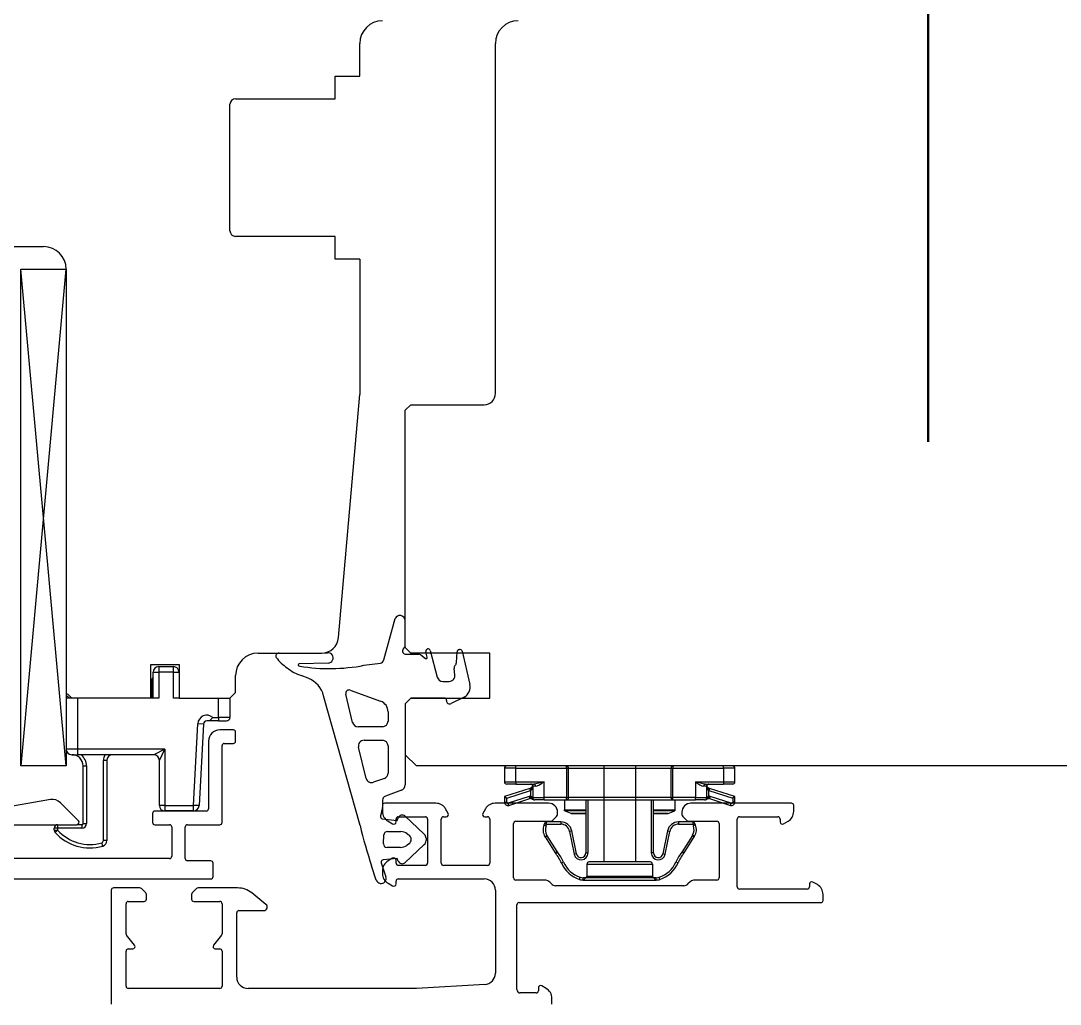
# Model space of a CAD drawing. Header units: centimetres. Extents: x 0.3 to 84.3, y 0.3 to 59.7.
# Drawn here: x 62.3094 to 62.4934, y 11.7244 to 11.8986 of the extents above; entities that cross this region are included whole.
import ezdxf

# ---------------------------------------------------------------- set-up
doc = ezdxf.new("R2010")
doc.units = ezdxf.units.CM
for name, pattern in [('AUSGEZOGEN', [0]), ('LINIE_23', [0.79, 0.4, -0.13, 0, -0.13, 0, -0.13]), ('RAND', [44.449999999999996, 12.7, -6.35, 12.7, -6.35, 0, -6.35])]:
    doc.linetypes.add(name, pattern=pattern)
doc.layers.add('Bauachsen grob', color=7, linetype='RAND', lineweight=25)
doc.layers.add('Fenster', color=7, linetype='AUSGEZOGEN', lineweight=35)

msp = doc.modelspace()

# ---------------------------------------------------------------- linework, layer by layer
at = {"layer": 'Bauachsen grob', "color": 32, "linetype": 'LINIE_23', "lineweight": 50, "true_color": 0xc36e14}
msp.add_line((62.4699986103923, 1.393999967219818), (62.4699986103923, 57.97399870255827), dxfattribs=at)
at = {"layer": 'Fenster', "color": 7, "linetype": 'AUSGEZOGEN', "lineweight": 25}
for p, q in [((62.36939861288431, 11.88879898780956), (62.36939861288431, 11.89459898767404)), ((62.39339861232344, 11.83259898912302), (62.39339861232344, 11.89459898767404)), ((62.36499861298712, 11.88479898790306), (62.36499861298712, 11.88879898780956)), ((62.36499861298712, 11.88879898780956), (62.36939861288431, 11.88879898780956)), ((62.3463986134218, 11.8613989884499), (62.3463986134218, 11.88379898792646)), ((62.34739861339841, 11.88479898790306), (62.36499861298712, 11.88479898790306)), ((62.36499861298712, 11.8603989884733), (62.34739861339841, 11.8603989884733)), ((62.36499861298712, 11.8563989885668), (62.36499861298712, 11.8603989884733)), ((62.29159861470249, 11.85859898851537), (62.31339861419307, 11.85859898851537)), ((62.36939861288431, 11.8563989885668), (62.36499861298712, 11.8563989885668)), ((62.36939861288431, 11.8563989885668), (62.36939861288431, 11.83239898912762)), ((62.31737025420147, 11.85459898860887), (62.30937025438847, 11.7665989906654)), ((62.31739861409956, 11.7665989906654), (62.30937025438847, 11.85459898860887)), ((62.30937025438847, 11.85459898860887), (62.31739861409956, 11.85459898860887)), ((62.30937025438847, 11.7665989906654), (62.30937025438847, 11.85459898860887)), ((62.31739861409956, 11.85459898860887), (62.31739861409956, 11.7665989906654)), ((62.36563122275507, 11.78933752290582), (62.36939861288431, 11.83239898912762)), ((62.37739861269735, 11.82959898919308), (62.37839861267393, 11.83059898916972)), ((62.37839861267393, 11.83059898916972), (62.39139861237015, 11.83059898916972)), ((62.37739861269735, 11.78759899017464), (62.37739861269735, 11.82959898919308)), ((62.37361607808188, 11.78539109269869), (62.37563587652976, 11.79271319489785)), ((62.35139163250663, 11.78659899019804), (62.36264263873063, 11.78659899019804)), ((62.36242245214517, 11.7865989902442), (62.36366479991333, 11.78666971106191)), ((62.37739861269735, 11.7878383437519), (62.37705919502029, 11.78732226742159)), ((62.37839861267393, 11.78659899019804), (62.37739861269735, 11.78759899017464)), ((62.37756049262995, 11.78639256955917), (62.37983019724906, 11.78639256955917)), ((62.39239861234682, 11.78659899019804), (62.37839861267393, 11.78659899019804)), ((62.38019426193064, 11.78626949398113), (62.38100617447194, 11.78564971299293)), ((62.38132239924224, 11.78585369589892), (62.38109273122444, 11.78684808079688)), ((62.38186927233931, 11.78704000234684), (62.38310809657915, 11.7823378062899)), ((62.38649148435318, 11.78492072844624), (62.38660574026219, 11.7868284289556)), ((62.38691317623875, 11.78719382703562), (62.38701184226608, 11.78721710484179)), ((62.38749300280405, 11.78691964136215), (62.3888773717745, 11.78105181234037)), ((62.39239861234682, 11.77859899038499), (62.39239861234682, 11.78659899019804)), ((62.33239861374898, 11.77859899038499), (62.33239861374898, 11.78459899024479)), ((62.33239861374898, 11.78459899024479), (62.33739861363362, 11.78459899024479)), ((62.33739861363362, 11.78459899024479), (62.33739861385358, 11.77859899038499)), ((62.35860708736987, 11.78431519752476), (62.35874208593108, 11.7842771345609)), ((62.36376423975412, 11.78483264080615), (62.35864111907323, 11.78470162286776)), ((62.37013003291251, 11.78442761674778), (62.37302934067126, 11.78482881314694)), ((62.33279861396112, 11.77859899038499), (62.33279861396112, 11.78319899027743)), ((62.33279861396112, 11.78319899027743), (62.33379861393779, 11.78319899027743)), ((62.33379861393779, 11.78419899025412), (62.33639861387699, 11.78419899025412)), ((62.33379861393779, 11.78419899025412), (62.33379861393779, 11.78319899027743)), ((62.33379861393779, 11.78319899027743), (62.33379861393779, 11.77859899038499)), ((62.33639861387699, 11.78319899027743), (62.33379861393779, 11.78319899027743)), ((62.33639861387699, 11.78319899027743), (62.33639861387699, 11.78419899025412)), ((62.33639861387699, 11.77859899038499), (62.33639861387699, 11.78319899027743)), ((62.33639861387699, 11.78319899027743), (62.33739861385358, 11.78319899027743)), ((62.34739163260011, 11.7795989903616), (62.34739163260011, 11.78259899029154)), ((62.36025309562084, 11.78215732408312), (62.35903089055631, 11.78262200256518)), ((62.38622852540044, 11.78272254311305), (62.38607568499629, 11.78388850362253)), ((62.33279861396112, 11.78159899031485), (62.33249861396816, 11.78159899031485)), ((62.33249861396816, 11.78159899031485), (62.33249861396816, 11.77859899038495)), ((62.38407509998381, 11.78159256967133), (62.38523700795146, 11.78159256967133)), ((62.317398614321, 11.77911614766045), (62.31797323351598, 11.77859899038499)), ((62.31839861429764, 11.77859899038499), (62.31774003566932, 11.77925756901332)), ((62.34639163262347, 11.77859899038499), (62.34739163260011, 11.7795989903616)), ((62.36942847204558, 11.75606167423108), (62.36298616917256, 11.77901172294069)), ((62.3681122160032, 11.77431530882009), (62.36690460047738, 11.77932258409115)), ((62.36769225319193, 11.78002737346347), (62.37307985374039, 11.77807548908627)), ((62.38784142206325, 11.77881189885638), (62.38558572849838, 11.77765836849931)), ((62.31939861427431, 11.77859899038499), (62.31739861409956, 11.77859899038499)), ((62.31939861427431, 11.77859899038499), (62.31939861427431, 11.7695989905953)), ((62.33379861393779, 11.77859899038499), (62.31939861427431, 11.77859899038499)), ((62.33739861385358, 11.77859899038499), (62.33639861387699, 11.77859899038499)), ((62.33739861385358, 11.77859899038499), (62.34639163262347, 11.77859899038499)), ((62.34439861369, 11.77519899046442), (62.34439861369, 11.77859899038499)), ((62.34639861364334, 11.77859899038499), (62.34639861364334, 11.77519899046442)), ((62.37739861269735, 11.77759899040834), (62.37839861267393, 11.77859899038499)), ((62.3783981855299, 11.77859256974148), (62.37739861269735, 11.77759299690889)), ((62.37739861269735, 11.77759299690889), (62.37739861269735, 11.76324374935857)), ((62.38451254541722, 11.77859256974148), (62.3783981855299, 11.77859256974148)), ((62.37839861267393, 11.77859899038499), (62.39239861234682, 11.77859899038499)), ((62.38471254541254, 11.77819256975081), (62.38471254541254, 11.77839256974612)), ((62.3433489164005, 11.77519236456933), (62.34312555287512, 11.77492676192533)), ((62.34335433589158, 11.77519899046442), (62.34439861369, 11.77519899046442)), ((62.34439861369, 11.77519899046442), (62.34439861369, 11.77459899047845)), ((62.34639861364334, 11.77519899046442), (62.34439861369, 11.77519899046442)), ((62.37439860083179, 11.7761950916944), (62.37439858269232, 11.77454975907799)), ((62.339940507065, 11.75962454797555), (62.34069822817355, 11.7740827280205)), ((62.34169685768506, 11.77403039206547), (62.34069822817355, 11.7740827280205)), ((62.34169685768506, 11.77403039206547), (62.3409273156275, 11.75957283153016)), ((62.34262337550586, 11.77459899047845), (62.34229603539192, 11.77459899047845)), ((62.34276069214187, 11.77462365159009), (62.34262337550586, 11.77459899047845)), ((62.34439861369, 11.77459899047845), (62.34262337550586, 11.77459899047845)), ((62.34289759218605, 11.77470444784103), (62.34276069214187, 11.77462365159009)), ((62.34312555287512, 11.77492676192533), (62.34289759218605, 11.77470444784103)), ((62.34439861369, 11.77459899047845), (62.34579861365734, 11.77459899047845)), ((62.37339858271574, 11.77354975910134), (62.36908434409651, 11.77354975910134)), ((62.34699861339771, 11.77299899051582), (62.34459861345383, 11.77299899051582)), ((62.34739861338839, 11.77099899056257), (62.34739861338839, 11.77259899052515)), ((62.31939861427431, 11.7695989905953), (62.317398614321, 11.7695989905953)), ((62.33489861391203, 11.7695989905953), (62.31939861427431, 11.7695989905953)), ((62.31939861427431, 11.7695989905953), (62.31939861427431, 11.76859899061865)), ((62.33489861391203, 11.7695989905953), (62.33289861395883, 11.76859899061865)), ((62.33389861393542, 11.76759899064205), (62.33489861391203, 11.7695989905953)), ((62.33489861391203, 11.7695989905953), (62.33489861391203, 11.75962516748519)), ((62.34259861350053, 11.77099899056257), (62.34259861350053, 11.75899899084302)), ((62.34499861344446, 11.75659899089911), (62.34499861344446, 11.77019899058128)), ((62.34539861343507, 11.7705989905719), (62.34699861339771, 11.7705989905719)), ((62.37050129181451, 11.76440920876162), (62.36917337359918, 11.76991530892297)), ((62.37014550169251, 11.77114975915747), (62.37339858271574, 11.77114975915747)), ((62.37439858269232, 11.77014975918082), (62.37439858269232, 11.76534436097769)), ((62.31839861429764, 11.76859899061865), (62.31939861427431, 11.76859899061865)), ((62.33289861395883, 11.76859899061865), (62.31939861427431, 11.76859899061865)), ((62.37939861265055, 11.7665989906654), (62.37739861269735, 11.76859899061865)), ((62.31739861409956, 11.7665989906654), (62.30937025438847, 11.7665989906654)), ((62.3203986142509, 11.7665989906654), (62.3209986142369, 11.7665989906654)), ((62.3203986142509, 11.75639899090379), (62.3203986142509, 11.7665989906654)), ((62.3209986142369, 11.7665989906654), (62.3209986142369, 11.75639899090379)), ((62.32459861415279, 11.76759899064205), (62.32399861416682, 11.76759899064205)), ((62.32399861416682, 11.75338157979295), (62.32399861416682, 11.76759899064205)), ((62.32459861415279, 11.76759899064205), (62.32459861415279, 11.75338157979295)), ((62.33389861393542, 11.75962516748519), (62.33389861393542, 11.76759899064205)), ((62.54139860908869, 11.7665989906654), (62.37939861265055, 11.7665989906654)), ((62.39699865141703, 11.76619899067478), (62.39499865146382, 11.76619899067478)), ((62.39499865146382, 11.76619899067478), (62.39499865146382, 11.76379899073081)), ((62.39699865141703, 11.76619899067478), (62.39699865141703, 11.76659899066545)), ((62.39699865141703, 11.76619899067478), (62.40597526167531, 11.76619899067478)), ((62.39699865141703, 11.76379899073081), (62.39699865141703, 11.76619899067478)), ((62.40597526167531, 11.76619899067478), (62.40597526167531, 11.76659899066545)), ((62.40597526167531, 11.76619899067478), (62.40633769917422, 11.76619899067478)), ((62.40597526167531, 11.76619899067478), (62.40597526167531, 11.76099899079628)), ((62.40633769917422, 11.76099899079628), (62.40633769917422, 11.76619899067478)), ((62.40633769917422, 11.76619899067478), (62.42445957411897, 11.76619899067478)), ((62.41259860371423, 11.7665989906654), (62.41259860371423, 11.7495989910627)), ((62.41819860358339, 11.7665989906654), (62.41819860358339, 11.7495989910627)), ((62.42445957411897, 11.76619899067478), (62.42482201161789, 11.76619899067478)), ((62.42445957411897, 11.76619899067478), (62.42445957411897, 11.76099899079628)), ((62.42482201161789, 11.76659899066545), (62.42482201161789, 11.76619899067478)), ((62.42482201161789, 11.76099899079628), (62.42482201161789, 11.76619899067478)), ((62.42482201161789, 11.76619899067478), (62.43379865055703, 11.76619899067478)), ((62.43379865055703, 11.76619899067478), (62.43379865055703, 11.76659899066545)), ((62.43379865055703, 11.76619899067478), (62.43379865055703, 11.76379899073081)), ((62.43579865051032, 11.76619899067478), (62.43379865055703, 11.76619899067478)), ((62.43579865051032, 11.76379899073081), (62.43579865051032, 11.76619899067478)), ((62.37374060285104, 11.7644046683789), (62.37181544004314, 11.76370396642069)), ((62.37674063285603, 11.76230405675974), (62.37392456282754, 11.76127909109182)), ((62.39499865146382, 11.76379899073081), (62.39699865141703, 11.76379899073081)), ((62.39947494409581, 11.76262867502665), (62.39499865146382, 11.76117293227203)), ((62.39699865141703, 11.76339899074024), (62.39539865145445, 11.76339899074024)), ((62.39539865145445, 11.76088239596188), (62.39959865135634, 11.76224828508698)), ((62.39699865141703, 11.76379899073081), (62.40199865130023, 11.76379899073081)), ((62.39699865141703, 11.76379899073081), (62.39699865141703, 11.76339899074024)), ((62.39699865141703, 11.76339899074024), (62.40020979696, 11.76339899074024)), ((62.39972235861684, 11.7627091371246), (62.39947494409581, 11.76262867502665)), ((62.39947494409581, 11.76262867502665), (62.39959865135634, 11.76224828508698)), ((62.39959865135634, 11.76224828508698), (62.39972235861684, 11.76232874718494)), ((62.39959865135634, 11.76224828508698), (62.39959865135634, 11.76125635669119)), ((62.40050793935008, 11.76299899074952), (62.39999865134696, 11.76299899074952)), ((62.39999865134696, 11.76299899074952), (62.39999865134696, 11.76099899079628)), ((62.40056446258142, 11.76343334046283), (62.40020979696, 11.76339899074024)), ((62.40050793935008, 11.76299899074952), (62.40080349403451, 11.7630676901948)), ((62.40105862231681, 11.76353916475637), (62.40056446258142, 11.76343334046283)), ((62.40080349403451, 11.7630676901948), (62.40121529381408, 11.76327933878188)), ((62.4015244264612, 11.76366346363043), (62.40105862231681, 11.76353916475637)), ((62.40121529381408, 11.76327933878188), (62.40160346393435, 11.76352793652996)), ((62.40199865130023, 11.76379899073081), (62.4015244264612, 11.76366346363043)), ((62.40160346393435, 11.76352793652996), (62.40199865130023, 11.76379899073081)), ((62.40199865130023, 11.76099899079628), (62.40199865130023, 11.76379899073081)), ((62.42879865067393, 11.76379899073081), (62.42879865067393, 11.76099899079628)), ((62.42879865067393, 11.76379899073081), (62.43379865055703, 11.76379899073081)), ((62.42879865067393, 11.76379899073081), (62.42922695794479, 11.76350575401193)), ((62.42931261939896, 11.76365237237142), (62.42879865067393, 11.76379899073081)), ((62.42922695794479, 11.76350575401193), (62.42958228596016, 11.76327917269151)), ((62.42973901301745, 11.76353908171119), (62.42931261939896, 11.76365237237142)), ((62.42958228596016, 11.76327917269151), (62.4299543129676, 11.7630839520306)), ((62.4301854454264, 11.76344147138071), (62.42973901301745, 11.76353908171119)), ((62.4299543129676, 11.7630839520306), (62.43028936262407, 11.76299899074952)), ((62.4305875050141, 11.76339899074024), (62.4301854454264, 11.76344147138071)), ((62.43079865062713, 11.76299899074952), (62.43028936262407, 11.76299899074952)), ((62.4305875050141, 11.76339899074024), (62.43379865055703, 11.76339899074024)), ((62.43079865062713, 11.76099899079628), (62.43079865062713, 11.76299899074952)), ((62.43132235787832, 11.76262867502665), (62.43107494335735, 11.7627091371246)), ((62.43107494335735, 11.76232874718494), (62.43119865061781, 11.76224828508698)), ((62.43132235787832, 11.76262867502665), (62.43119865061781, 11.76224828508698)), ((62.43119865061781, 11.76125635669119), (62.43119865061781, 11.76224828508698)), ((62.43119865061781, 11.76224828508698), (62.43539865051964, 11.76088239596188)), ((62.43579865051032, 11.76117293227203), (62.43132235787832, 11.76262867502665)), ((62.43379865055703, 11.76379899073081), (62.43379865055703, 11.76339899074024)), ((62.43379865055703, 11.76379899073081), (62.43579865051032, 11.76379899073081)), ((62.43539865051964, 11.76339899074024), (62.43379865055703, 11.76339899074024)), ((62.31461067243001, 11.76064650998001), (62.30317093345028, 11.75862937534567)), ((62.37339817895449, 11.76052733701272), (62.37339817896063, 11.75925139399951)), ((62.39499865146382, 11.76117293227203), (62.39499865146382, 11.76019899081498)), ((62.39499865146382, 11.76117293227203), (62.39539865145445, 11.76088239596188)), ((62.39539865145445, 11.76019899081498), (62.39539865145445, 11.76088239596188)), ((62.39937736905225, 11.76121756351122), (62.39566050508007, 11.76000879584513)), ((62.39578421234057, 11.75962840590542), (62.39950107631275, 11.76083717357156)), ((62.39937736905225, 11.76121756351122), (62.39950107631275, 11.76083717357156)), ((62.39959865135634, 11.76125635669119), (62.39961171746474, 11.76085657016151)), ((62.39965244051584, 11.76125262689689), (62.39959865135634, 11.76125635669119)), ((62.39961171746474, 11.76085657016151), (62.39966550662421, 11.76085470526436)), ((62.39973436970727, 11.76121824648699), (62.39965244051584, 11.76125262689689)), ((62.39966550662421, 11.76085470526436), (62.39974743581571, 11.7608375150594)), ((62.39981563447554, 11.76114502151295), (62.39973436970727, 11.76121824648699)), ((62.39974743581571, 11.7608375150594), (62.39982870058399, 11.76080090257238)), ((62.39987386536353, 11.76106103017651), (62.39981563447554, 11.76114502151295)), ((62.39982870058399, 11.76080090257238), (62.39988693147199, 11.76075890690418)), ((62.39990583111665, 11.76099899079628), (62.39987386536353, 11.76106103017651)), ((62.39988693147199, 11.76075890690418), (62.39991889722491, 11.76072788721422)), ((62.39989591792518, 11.76089103395689), (62.39990545719856, 11.76099695362232)), ((62.39990427240092, 11.76080408077278), (62.39989591792518, 11.76089103395689)), ((62.39993871326453, 11.76070785369398), (62.39990427240092, 11.76080408077278)), ((62.39999865134696, 11.76099899079628), (62.39990583111665, 11.76099899079628)), ((62.3999188972251, 11.76072788721408), (62.39993871326453, 11.76070785369398)), ((62.40003807777708, 11.760639270901), (62.39993871326453, 11.76070785369398)), ((62.39999865134696, 11.76099899079628), (62.40199865130023, 11.76099899079628)), ((62.40014991586785, 11.7606039983757), (62.40003807777708, 11.760639270901)), ((62.40021009750966, 11.76059900141541), (62.40014991586785, 11.7606039983757)), ((62.40021301087695, 11.7605989908056), (62.40039865133763, 11.7605989908056)), ((62.40199865130023, 11.7605989908056), (62.40039865133763, 11.7605989908056)), ((62.40199865130023, 11.7605989908056), (62.40199865130023, 11.76099899079628)), ((62.40597526167531, 11.76099899079628), (62.40199865130023, 11.76099899079628)), ((62.40199865130023, 11.7605989908056), (62.40597526167531, 11.7605989908056)), ((62.40564865121492, 11.7605989908056), (62.40564865121492, 11.75884859068215)), ((62.40597526167531, 11.7605989908056), (62.40597526167531, 11.76099899079628)), ((62.40597526167531, 11.76099899079628), (62.40633769917422, 11.76099899079628)), ((62.40597526167531, 11.7605989908056), (62.42482201161789, 11.7605989908056)), ((62.42445957411897, 11.76099899079628), (62.40633769917422, 11.76099899079628)), ((62.40939865112731, 11.7605989908056), (62.40939865112731, 11.75119899102529)), ((62.40979865111796, 11.75119899102529), (62.40979865111796, 11.7605989908056)), ((62.42099862217524, 11.7605989908056), (62.42099862217524, 11.75119899102529)), ((62.42139862216585, 11.75119899102529), (62.42139862216585, 11.7605989908056)), ((62.42445957411897, 11.76099899079628), (62.42482201161789, 11.76099899079628)), ((62.42482201161789, 11.7605989908056), (62.42482201161789, 11.76099899079628)), ((62.42879865067393, 11.76099899079628), (62.42482201161789, 11.76099899079628)), ((62.42482201161789, 11.7605989908056), (62.42879865067393, 11.7605989908056)), ((62.42514865075921, 11.7605989908056), (62.42514865075921, 11.75884859068215)), ((62.42879865067393, 11.7605989908056), (62.42879865067393, 11.76099899079628)), ((62.42879865067393, 11.76099899079628), (62.43079865062713, 11.76099899079628)), ((62.4303986506365, 11.7605989908056), (62.42879865067393, 11.7605989908056)), ((62.4303986506365, 11.7605989908056), (62.43058429109714, 11.7605989908056)), ((62.43067985081955, 11.76061057306756), (62.43058720446453, 11.76059900141541)), ((62.43076725521044, 11.76064328849693), (62.43067985081955, 11.76061057306756)), ((62.43085858870955, 11.76070785369398), (62.43076725521044, 11.76064328849693)), ((62.43089147085745, 11.76099899079628), (62.43079865062713, 11.76099899079628)), ((62.43089302964942, 11.76080408115818), (62.43085858870955, 11.76070785369398)), ((62.43087840474905, 11.76072788721408), (62.43096212760121, 11.76079698313788)), ((62.43097519370971, 11.76113718264401), (62.43089147085745, 11.76099899079628)), ((62.43089184475784, 11.76099695371995), (62.4309013840611, 11.76089103635486)), ((62.4309013840611, 11.76089103635486), (62.43089302964942, 11.76080408115818)), ((62.43096212760121, 11.76079698313788), (62.43104992085563, 11.76083753267572)), ((62.43106298696409, 11.76121828171959), (62.43097519370971, 11.76113718264401)), ((62.43104992085563, 11.76083753267572), (62.43113181625005, 11.76085470740268)), ((62.4311448823585, 11.76125263117356), (62.43106298696409, 11.76121828171959)), ((62.43113181625005, 11.76085470740268), (62.43118558450936, 11.76085657016151)), ((62.43119865061781, 11.76125635669119), (62.4311448823585, 11.76125263117356)), ((62.43118558450936, 11.76085657016151), (62.43119865061781, 11.76125635669119)), ((62.43129622566141, 11.76083717357156), (62.43141993292183, 11.76121756351122)), ((62.43129622566141, 11.76083717357156), (62.43501308963366, 11.75962840590542)), ((62.43513679689412, 11.76000879584513), (62.43141993292183, 11.76121756351122)), ((62.43579865051032, 11.76117293227203), (62.43539865051964, 11.76088239596188)), ((62.43539865051964, 11.76088239596188), (62.43539865051964, 11.76019899081498)), ((62.43579865051032, 11.76019899081498), (62.43579865051032, 11.76117293227203)), ((62.31958145675093, 11.75688183360494), (62.31637218230657, 11.7600911080494)), ((62.34219861350991, 11.75859899085236), (62.33309861372252, 11.75859899085236)), ((62.33489861391203, 11.75962516748519), (62.33389861393542, 11.75962516748519)), ((62.33489861391203, 11.75962516748519), (62.33489861391203, 11.75862516750858)), ((62.33489861391203, 11.75962516748519), (62.33992868611605, 11.75962516748519)), ((62.33992868611605, 11.75862516750858), (62.33489861391203, 11.75862516750858)), ((62.33992868611605, 11.75862516750858), (62.33992868611605, 11.75962516748519)), ((62.3409273156275, 11.75957283153016), (62.33992868611605, 11.75962516748519)), ((62.37331393430213, 11.75867704090729), (62.37304013674137, 11.75776378886317)), ((62.37339861279082, 11.75959899093955), (62.37339861279082, 11.75854651182554)), ((62.38285109170849, 11.75999899093017), (62.37379861278145, 11.75999899093017)), ((62.38504502268017, 11.75819899097228), (62.38458314247561, 11.75899899095357)), ((62.39161408241895, 11.75899899095357), (62.39115220221429, 11.75819899097228)), ((62.40279861210374, 11.75999899093017), (62.39334613318599, 11.75999899093017)), ((62.39499865146382, 11.76019899081498), (62.39539865145445, 11.76019899081498)), ((62.39578421234057, 11.75962840590542), (62.39566050508007, 11.76000879584513)), ((62.40564865121492, 11.75884859068215), (62.40939865112731, 11.75884859068215)), ((62.40564865121492, 11.75875897925703), (62.40564865121492, 11.75881193278451)), ((62.40564865121492, 11.75870567654407), (62.40564865121492, 11.75875897925703)), ((62.40564865121492, 11.75867786287954), (62.40564865121492, 11.75870567654407)), ((62.40939865112731, 11.75866065216242), (62.40564865121492, 11.75866065216242)), ((62.40564865121492, 11.75863575513263), (62.40564865121492, 11.75866065216242)), ((62.40681551255516, 11.75821105233731), (62.40564865121492, 11.75863575513263)), ((62.42139862216585, 11.75884859068215), (62.42514865075921, 11.75884859068215)), ((62.42514865075921, 11.75866065216242), (62.42139862216585, 11.75866065216242)), ((62.42398178941899, 11.75821105233731), (62.42514865075921, 11.75863575513263)), ((62.42514865075921, 11.75881193278451), (62.42514865075921, 11.75875897925703)), ((62.42514865075921, 11.75875897925703), (62.42514865075921, 11.75870567654407)), ((62.42514865075921, 11.75870567654407), (62.42514865075921, 11.75867786287954)), ((62.42514865075921, 11.75866065216242), (62.42514865075921, 11.75863575513263)), ((62.44579861109878, 11.75999899093017), (62.42799861151483, 11.75999899093017)), ((62.43501308963366, 11.75962840590542), (62.43513679689412, 11.76000879584513)), ((62.43579865051032, 11.76019899081498), (62.43539865051964, 11.76019899081498)), ((62.44619861108945, 11.75854651182554), (62.44619861108945, 11.75959899093955)), ((62.33269861373191, 11.75819899086173), (62.33269861373191, 11.75659899089911)), ((62.37336988882758, 11.7572524985937), (62.37597515315876, 11.75696154509978)), ((62.37439861276741, 11.75681446105841), (62.37519861274879, 11.75635258085381)), ((62.37579861273476, 11.75669899100731), (62.37579861273476, 11.75719899099564)), ((62.37597515315876, 11.75696154509978), (62.37618440258572, 11.757442929423)), ((62.37619861272537, 11.7575989909863), (62.38099861261319, 11.7575989909863)), ((62.37736960071305, 11.75774438522717), (62.38080521761088, 11.75452669308066)), ((62.38139861260386, 11.75719899099564), (62.38139861260386, 11.7493989911779)), ((62.38379861254779, 11.7493989911779), (62.38379861254779, 11.75719899099564)), ((62.38419861253841, 11.7575989909863), (62.38469861252673, 11.7575989909863)), ((62.39149861236783, 11.7575989909863), (62.3919986123561, 11.7575989909863)), ((62.39239861234682, 11.75719899099564), (62.39239861234682, 11.7493989911779)), ((62.39699861223926, 11.75679899100501), (62.40323292666852, 11.75679899100501)), ((62.40496664832587, 11.7566989850518), (62.40245587413273, 11.7566989850518)), ((62.40245587413273, 11.75629898506118), (62.40245587413273, 11.7566989850518)), ((62.40351576937445, 11.75691614828975), (62.40410571885434, 11.75750609776961)), ((62.40439861206637, 11.75821320453434), (62.40439861206637, 11.75839899096759)), ((62.40496664832587, 11.7566989850518), (62.40496664832587, 11.75629898506118)), ((62.40681551255516, 11.75821105233731), (62.40939865112731, 11.75821105233731)), ((62.40939865112731, 11.75819899086173), (62.40688391658217, 11.75819899086173)), ((62.42139862216585, 11.75821105233731), (62.42398178941899, 11.75821105233731)), ((62.42391338539192, 11.75819899086173), (62.42139862216585, 11.75819899086173)), ((62.42834141547858, 11.7566989850518), (62.42582868091229, 11.7566989850518)), ((62.42582868091229, 11.7566989850518), (62.42582868091229, 11.75629898506118)), ((62.42639861155217, 11.75839899096759), (62.42639861155217, 11.75821320453434)), ((62.4266915047642, 11.75750609776961), (62.42728145424395, 11.7569161482898)), ((62.42756429694998, 11.75679899100501), (62.43259861140732, 11.75679899100501)), ((62.42834141547858, 11.7566989850518), (62.42834141547858, 11.75629898506118)), ((62.43619861132316, 11.74519899127604), (62.43619861132316, 11.75719899099564)), ((62.43659861131383, 11.7575989909863), (62.4433986111549, 11.7575989909863)), ((62.44379861114558, 11.75719899099564), (62.44379861114558, 11.75669899100731)), ((62.44439861113155, 11.75635258085386), (62.44519861111282, 11.75681446105841)), ((62.30479861438391, 11.75619899090848), (62.3192986140451, 11.75619899090848)), ((62.31589861435609, 11.75559899092251), (62.31529861437011, 11.75559899092251)), ((62.31529861437011, 11.75522515723688), (62.31529861437011, 11.75559899092251)), ((62.31529861437011, 11.75522515723688), (62.31589861435609, 11.75522515723688)), ((62.31589861435609, 11.75522515723688), (62.31545367831284, 11.75482262537408)), ((62.31589861435609, 11.75619899090848), (62.31589861435609, 11.75559899092251)), ((62.32019861425561, 11.75559899092251), (62.31589861435609, 11.75559899092251)), ((62.31589861435609, 11.75559899092251), (62.31589861435609, 11.75522515723688)), ((62.32019861425561, 11.75619899090848), (62.3192986140451, 11.75619899090848)), ((62.32019861425561, 11.75619899090848), (62.32019861425561, 11.75559899092251)), ((62.3203986142509, 11.75639899090379), (62.3209986142369, 11.75639899090379)), ((62.33309861372252, 11.75619899090848), (62.33569861366183, 11.75619899090848)), ((62.33609861365245, 11.75579899091781), (62.33609861365245, 11.75059899103931)), ((62.33849861359639, 11.75019899104869), (62.33849861359639, 11.75579899091781)), ((62.33889861358697, 11.75619899090848), (62.34459861345383, 11.75619899090848)), ((62.37427042423587, 11.75497450033108), (62.3766392337365, 11.75497451081638)), ((62.39659861224858, 11.74679899123862), (62.39659861224858, 11.75639899101429)), ((62.40198036187776, 11.75616815193849), (62.40235448735372, 11.75602662412944)), ((62.4020809879427, 11.7564384853733), (62.40198416544774, 11.75617828942327)), ((62.40198416544774, 11.75617828942327), (62.40235905163774, 11.75603878911111)), ((62.4020809879427, 11.7564384853733), (62.40245587413273, 11.75629898506118)), ((62.40235905163774, 11.75603878911111), (62.40245587413273, 11.75629898506118)), ((62.40245587413273, 11.75629898506118), (62.40496664832587, 11.75629898506118)), ((62.40692649768934, 11.75509772095807), (62.40653452781666, 11.75501797378616)), ((62.40653452781666, 11.75501797378616), (62.40736143876062, 11.7509535766455)), ((62.40775340863336, 11.75103332381741), (62.40692649768934, 11.75509772095807)), ((62.42386883154887, 11.75509772095807), (62.42304195963234, 11.75103351564362)), ((62.42343392950499, 11.75095376847171), (62.42426080142155, 11.75501797378616)), ((62.42386883154887, 11.75509772095807), (62.42426080142155, 11.75501797378616)), ((62.42582868091229, 11.75629898506118), (62.42834141547858, 11.75629898506118)), ((62.42834141547858, 11.75629898506118), (62.42871632223073, 11.75643843010303)), ((62.42834141547858, 11.75629898506118), (62.42843812996081, 11.75603896210182)), ((62.42881303671302, 11.75617840714372), (62.42843812996081, 11.75603896210182)), ((62.42881691581901, 11.75616806541257), (62.42844278488799, 11.75602655202447)), ((62.42881303671302, 11.75617840714372), (62.42871632223073, 11.75643843010303)), ((62.43299861139799, 11.75639899101429), (62.43299861139799, 11.74679899123862)), ((62.32387460683207, 11.75242042007303), (62.32370901123855, 11.75299711590497)), ((62.32459861415279, 11.75338157979295), (62.32399861416682, 11.75338157979295)), ((62.37360667704218, 11.7528191335096), (62.37367042425311, 11.75437450034188)), ((62.3778012267659, 11.75460232290307), (62.37807113222947, 11.75440965432809)), ((62.3811216382284, 11.75379681691784), (62.3811216382284, 11.75339681692553)), ((62.40217301405443, 11.75407444399071), (62.40251503083428, 11.75428186750624)), ((62.40219631510158, 11.75403696237695), (62.40253367167209, 11.75425188221525)), ((62.40219631510158, 11.75403696237695), (62.40399636039817, 11.75121145723674)), ((62.40433371696861, 11.75142637707504), (62.40253367167209, 11.75425188221525)), ((62.42827014958573, 11.75426313523494), (62.42645967486722, 11.75142125918146)), ((62.42679703143767, 11.75120633934312), (62.4286075061562, 11.7540482153966)), ((62.4286075061562, 11.7540482153966), (62.42827014958573, 11.75426313523494)), ((62.42866368865842, 11.75414196210886), (62.42831509558756, 11.7543381326047)), ((62.37657347415325, 11.75217004408496), (62.37420466465269, 11.75217003361591)), ((62.38080521761412, 11.75266694076732), (62.37736960071899, 11.74944924858769)), ((62.37807113223378, 11.7527818422374), (62.37773546718073, 11.7525422320045)), ((62.40399636039817, 11.75121145723674), (62.40433371696861, 11.75142637707504)), ((62.40408997174217, 11.75107700541267), (62.4044086060438, 11.75131881561579)), ((62.40939865112731, 11.75119899102529), (62.40979865111796, 11.75119899102529)), ((62.42139862216585, 11.75119899102529), (62.42099862217524, 11.75119899102529)), ((62.42670416652773, 11.75107287172937), (62.42638538293929, 11.75131448509042)), ((62.42679703143767, 11.75120633934312), (62.42645967486722, 11.75142125918146)), ((62.33569861366183, 11.75019899104869), (62.30479861438391, 11.75019899104869)), ((62.3429986134912, 11.74979899105798), (62.33889861358697, 11.74979899105806)), ((62.34339861348187, 11.74699899112347), (62.34339861348187, 11.74939899106735)), ((62.37317750265299, 11.74943279655954), (62.37400461892835, 11.74695764209323)), ((62.37597515315876, 11.75023208870439), (62.37351249179721, 11.74995710182739)), ((62.37519861274879, 11.75024540131963), (62.37439861276741, 11.74978352111512)), ((62.37579861273476, 11.7493989911779), (62.37579861273476, 11.74989899116622)), ((62.37618440258938, 11.74975070438277), (62.37597515315876, 11.75023208870439)), ((62.40506943915033, 11.74942229541466), (62.40543471475712, 11.74958530990362)), ((62.40775340863336, 11.75103332381741), (62.40736143876062, 11.7509535766455)), ((62.42079860352259, 11.7495989910627), (62.409998603775, 11.7495989910627)), ((62.42304195963234, 11.75103351564362), (62.42343392950499, 11.75095376847171)), ((62.42572783945602, 11.74942230732013), (62.42536256410223, 11.74958532237597)), ((62.37230187723709, 11.74639169017765), (62.37146839060888, 11.74891291430259)), ((62.37339861279082, 11.748051470348), (62.37339861279082, 11.74754651208264)), ((62.38099861261319, 11.74899899118728), (62.37619861272537, 11.74899899118728)), ((62.3919986123561, 11.74899899118728), (62.38419861253841, 11.74899899118728)), ((62.40959860378436, 11.74919899107204), (62.42119860351326, 11.74919899107204)), ((62.40959860378436, 11.74919899107204), (62.40959860378436, 11.74699899112347)), ((62.42119860351326, 11.74919899107204), (62.42119860351326, 11.74699899112347)), ((62.2857734770125, 11.74659899113281), (62.3429986134912, 11.74659899113281)), ((62.37439861276741, 11.74581446131552), (62.37519861274879, 11.74535258111086)), ((62.37579861273476, 11.74569899126437), (62.37579861273476, 11.74619899125273)), ((62.37619861272537, 11.74659899124331), (62.39139861237015, 11.74659899124331)), ((62.40199861212244, 11.746398991248), (62.39699861223926, 11.746398991248)), ((62.40828578934614, 11.74650252054685), (62.40841281679026, 11.74688181465563)), ((62.40892092656681, 11.7463989911375), (62.40892092656681, 11.74679899112816)), ((62.42187629705168, 11.74679899112816), (62.40892092656681, 11.74679899112816)), ((62.40892092656681, 11.7463989911375), (62.42187629705168, 11.7463989911375)), ((62.40959860378436, 11.74699899112347), (62.40899860379839, 11.7463989911375)), ((62.42119860351326, 11.74699899112347), (62.40959860378436, 11.74699899112347)), ((62.42119860351326, 11.74699899112347), (62.42179860349926, 11.7463989911375)), ((62.42187629705168, 11.7463989911375), (62.42187629705168, 11.74679899112816)), ((62.42251139991744, 11.74650250904156), (62.42238437934435, 11.74688180545136)), ((62.43259861140732, 11.746398991248), (62.42879861149612, 11.746398991248)), ((62.44899861102406, 11.74569899126437), (62.44899861102406, 11.74519899127604)), ((62.4503986109913, 11.74558352121326), (62.44959861101003, 11.74604540141791)), ((62.3253986139126, 11.74459899129006), (62.3253986139126, 11.72439899176216)), ((62.33043292836993, 11.74499899128073), (62.32579861390324, 11.74499899128073)), ((62.33148145648281, 11.74411614858896), (62.33071577107577, 11.74488183399594)), ((62.33159861376769, 11.74299899132748), (62.33159861376769, 11.74383330588299)), ((62.33959861358073, 11.74383330588299), (62.33959861358073, 11.74299899132748)), ((62.34048145627264, 11.74488183399594), (62.33971577086555, 11.74411614858896)), ((62.34773689820555, 11.74499899128073), (62.34076429897843, 11.74499899128073)), ((62.35277620550738, 11.74206527892616), (62.35025417971092, 11.74410757514739)), ((62.39339861232344, 11.74459899129006), (62.39339861232344, 11.72989566168531)), ((62.42674922139081, 11.74539899127135), (62.40404800222773, 11.74539899127135)), ((62.44859861103338, 11.74479899128538), (62.43659861131383, 11.74479899128538)), ((62.45139861096794, 11.74279899133212), (62.45139861096794, 11.74385147044614)), ((62.32799861385179, 11.73685812177937), (62.32799861385179, 11.74219899134619)), ((62.32839861384247, 11.74259899133681), (62.33119861377702, 11.74259899133681)), ((62.33999861357135, 11.74259899133681), (62.34459861346383, 11.74259899133681)), ((62.34499861345453, 11.74219899134619), (62.34499861345453, 11.73685812177937)), ((62.39719861223458, 11.72699899170143), (62.39719861223458, 11.74199899135083)), ((62.39759861222525, 11.7423989913415), (62.45099861097727, 11.7423989913415)), ((62.34759861339376, 11.72919899164999), (62.34759861339376, 11.74059899138356)), ((62.34799861338438, 11.74099899137423), (62.35239861328157, 11.74099899137423)), ((62.32950947220111, 11.73485071967434), (62.32808775546512, 11.73660639362888)), ((62.34490947184121, 11.73660639362888), (62.34348775510522, 11.73485071967434)), ((62.32799861385179, 11.72759899168742), (62.32799861385179, 11.73379899154247)), ((62.32839861384247, 11.7341989915331), (62.32919861382376, 11.7341989915331)), ((62.34379861348253, 11.7341989915331), (62.34459861346383, 11.7341989915331)), ((62.34499861345453, 11.73379899154247), (62.34499861345453, 11.72759899168742)), ((62.39151397572836, 11.72789814669413), (62.37939861265055, 11.72719814671046)), ((62.40099861214577, 11.7272989916944), (62.40099861214577, 11.72679899170603)), ((62.40099861214577, 11.72729814670811), (62.40099861214577, 11.72679814671979)), ((62.40239861211307, 11.7271835216433), (62.40159861213176, 11.72764540184776)), ((62.40239861211307, 11.72718267665701), (62.40159861213176, 11.72764455686152)), ((62.34459861346383, 11.72719899169675), (62.32839861384247, 11.72719899169675)), ((62.37939861265055, 11.72719899169675), (62.34959861334704, 11.72719899169675)), ((62.40059861215513, 11.72639814672917), (62.39779861222056, 11.72639814672917)), ((62.40339861208974, 11.72439899176216), (62.40339861208974, 11.72545147087613)), ((62.40339861208974, 11.72439814677591), (62.40339861208974, 11.72545062588988))]:
    msp.add_line(p, q, dxfattribs=at)
for centre, radius, start, end in [((62.37339861279076, 11.89459898767403), 0.003999999906519633, 90, 180), ((62.39739861222987, 11.89459898767403), 0.003999999906519406, 90, 180), ((62.34739861339833, 11.88379898792645), 0.0009999999766298515, 90, 180), ((62.34739861339833, 11.8613989884499), 0.0009999999766298515, 180, 270), ((62.31339861419292, 11.85459898860885), 0.003999999906519633, 0, 90), ((62.39139861237003, 11.83259898912301), 0.001999999953259931, 270, 0), ((62.37648246850039, 11.79235298042217), 0.000920039365161858, 5.274130630906921, 156.9508437466717), ((62.36264263873056, 11.78959899012788), 0.002999999929889555, 270, 355.0000000000638), ((62.35139163250649, 11.78259899029153), 0.003999999906519862, 90, 180), ((62.35505813267972, 11.78606871663231), 0.0005315652139402146, 86.0050468266435, 208.2399897961412), ((62.3552491872924, 11.8486571096314), 0.06205831051851413, 269.8577986727418, 270.653380659005), ((62.3571346594492, 11.90433983098728), 0.1177428877606517, 269.4268536917962, 270.3378560535201), ((62.36063088615769, 11.84425491515894), 0.05768375322793945, 268.2201976429235, 271.7798023570766), ((62.36375845666962, 11.78575355421648), 0.0009209315682705303, 270.3597971021104, 95.83694836922602), ((62.3775604926299, 11.78699256954513), 0.0005999999859781384, 146.6675241907126, 270), ((62.37983019724899, 11.78579256957322), 0.000599999985977911, 52.64335924273958, 90), ((62.38148247097736, 11.78693809700366), 0.000399999990652168, 14.75956381449141, 193.0052610157954), ((62.3870050247678, 11.78680451502677), 0.000399999990652168, 103.2747787875434, 176.5725381168694), ((62.38710369079516, 11.78682779283298), 0.000399999990650349, 13.27477878784941, 103.2747787876018), ((62.361904399039, 11.79153278243902), 0.009282817933467833, 218.0040016740369, 234.5201257358349), ((62.35865819894794, 11.7845054074542), 0.0001969573828615242, 94.97486020537477, 254.9592614255794), ((62.36401172489399, 11.8164644761232), 0.03261585583191887, 260.702150276551, 280.8119931292031), ((62.37306519187512, 11.7852272032619), 0.0003999999906519405, 264.8577927462586, 324.0394828031532), ((62.37177607854708, 11.78617493038918), 0.001999999953260158, 323.6775108125159, 336.9260510724093), ((62.37306519187477, 11.78522720326141), 0.0003999999906446646, 323.6775108980609, 324.0394828882723), ((62.38112752936573, 11.78580868779553), 0.0001999999953259703, 232.6433592428425, 13.0052610148038), ((62.38667059546563, 11.78396648770162), 0.0005999999859863238, 134.2942103365664, 187.4680591445751), ((62.3856929153416, 11.78496855630382), 0.0007999999812956958, 314.2942103356129, 356.5725381161433), ((62.33379861393767, 11.78319899027751), 0.0009999999766298515, 90, 180), ((62.33639861387691, 11.78319899027751), 0.0009999999766296243, 0, 90), ((62.36113232920759, 11.78954590889297), 0.007235780762423427, 230.3632525031148, 253.1167055206574), ((62.38523700795138, 11.78259256964792), 0.0009999999766296243, 270, 7.468059145779849), ((62.33349861394468, 11.78159899031483), 0.000999999976630079, 134.4270040002989, 180), ((62.35853024401946, 11.77790029074298), 0.004592444937000729, 14.00539031965305, 67.96647135417966), ((62.38407509998375, 11.78259256964792), 0.0009999999766298518, 194.7595638145898, 270), ((62.38693081173022, 11.78059256969476), 0.001999999953258339, 297.0845715771545, 13.27477878760178), ((62.3175986143163, 11.77911614766043), 0.0001999999953259704, 44.99999999964017, 180), ((62.3674878773333, 11.77946325424586), 0.0005999999859781384, 70.08495530182266, 193.5592199052787), ((62.37239860087845, 11.77619509169439), 0.001999999953259703, 0, 70.08495530177645), ((62.38451254541715, 11.77839256974611), 0.0001999999953257429, 0, 90), ((62.38531254539846, 11.7781925697508), 0.0005999999859820037, 180, 297.0845715766026), ((62.34229603539178, 11.7739989904925), 0.001599999962607763, 48.5903778910014, 176.9999999998043), ((62.34579861365722, 11.77519899046446), 0.000599999985977911, 270, 0), ((62.34229603539178, 11.7739989904925), 0.000599999985977911, 90, 176.9999999995769), ((62.36908434409642, 11.77454975907798), 0.000999999976630079, 193.5592199055367, 270), ((62.37339858271568, 11.77454975907798), 0.000999999976630079, 270, 0), ((62.34459861345377, 11.77099899056256), 0.001999999953259703, 90, 180), ((62.34699861339763, 11.77259899052514), 0.0003999999906519406, 0, 90), ((62.31839861429759, 11.76959899059529), 0.000999999976630079, 180, 270), ((62.34539861343499, 11.77019899058126), 0.0003999999906523954, 90, 180), ((62.34699861339758, 11.77099899056256), 0.0003999999906519406, 270, 0), ((62.37014550169246, 11.77014975918081), 0.000999999976630079, 90, 193.5592199055367), ((62.37339858271568, 11.77014975918086), 0.0009999999766298515, 0, 90), ((62.31839861429759, 11.76659899066539), 0.001999999953259931, 0, 90), ((62.31839861429759, 11.76659899066539), 0.002599999939237842, 0, 50.28486276825544), ((62.32559861412933, 11.76759899064204), 0.00159999996260799, 141.3178125463542, 180), ((62.32559861412933, 11.76759899064204), 0.000999999976630079, 90, 180), ((62.33289861395869, 11.76759899064204), 0.0009999999766298515, 0, 90), ((62.39539865145438, 11.76619899067476), 0.0003999999906519406, 90, 180), ((62.43539865051957, 11.76619899067476), 0.0003999999906519406, 0, 90), ((62.37147341990769, 11.76464365901951), 0.000999999976630079, 193.5592199056321, 289.9999999997463), ((62.37339858271568, 11.76534436097771), 0.0009999999766298515, 290.0000000001289, 0), ((62.37639861272062, 11.76324374935856), 0.0009999999766303065, 289.9999999997463, 0), ((62.39539865145438, 11.76379899073081), 0.0003999999906519406, 180, 270), ((62.39959865135627, 11.76299899074951), 0.0003999999906519406, 0, 90), ((62.39959865135627, 11.7630895270643), 0.000399999990652168, 288.015131865776, 353.501892473591), ((62.43119865061774, 11.76299899074951), 0.0003999999906519406, 90, 180), ((62.43119865061774, 11.7630895270643), 0.000399999990652168, 186.4981075262938, 251.984868134224), ((62.43539865051957, 11.76379899073081), 0.0003999999906519406, 270, 0), ((62.31495796877713, 11.75867689452006), 0.001999999953259703, 45.00000000003599, 99.99999999993146), ((62.3741981789357, 11.76052733701271), 0.0007999999813038813, 110.0000000005201, 180), ((62.39962478357318, 11.76045678363184), 0.0007999999813038813, 91.87191521340382, 108.0151318657761), ((62.39962478357318, 11.76045678363184), 0.0003999999906519406, 91.87191521289937, 108.0151318657761), ((62.4003986513375, 11.76099899079635), 0.0003999999906519406, 180, 270), ((62.43039865063646, 11.76099899079635), 0.0003999999906519406, 270, 0), ((62.43117251840084, 11.76045678363184), 0.000399999990652168, 71.98486813422394, 88.12808478811786), ((62.43117251840084, 11.76045678363184), 0.0007999999813038813, 71.98486813470788, 88.1280847871048), ((62.33309861372246, 11.75819899086172), 0.0003999999906514859, 90, 180), ((62.33489861391196, 11.75962516748518), 0.0009999999766296243, 180, 270), ((62.339928686116, 11.75962516748518), 0.0009999999766298515, 270, 356.9999999997376), ((62.34219861350984, 11.75899899084301), 0.0003999999906514859, 270, 0), ((62.37139817900726, 11.75925139398991), 0.001999999953260385, 343.3110046549056, 0), ((62.37379861278138, 11.75959899093954), 0.0003999999906519406, 90, 180), ((62.37539861274396, 11.75854651182553), 0.001999999953259931, 180, 240.000000000048), ((62.38285109170844, 11.75799899097691), 0.001999999953286988, 30.00000000042129, 90), ((62.39334613318593, 11.75799899097691), 0.001999999953259931, 90, 149.9999999999785), ((62.39559865144975, 11.76019899081497), 0.000599999985977911, 180, 288.0151318661249), ((62.39559865144975, 11.76019899081497), 0.0001999999953259703, 180, 288.0151318668226), ((62.4027986121036, 11.75839899096758), 0.00159999996260799, 0, 90), ((62.42799861151468, 11.75839899096758), 0.001599999962607763, 90, 180), ((62.43519865052426, 11.76019899081497), 0.000599999985977911, 251.9848681345203, 0), ((62.43519865052426, 11.76019899081497), 0.0001999999953259703, 251.9848681351131, 0), ((62.44419861113611, 11.75854651182553), 0.001999999953286988, 300.0000000006044, 0), ((62.44579861109872, 11.75959899093954), 0.0003999999906519406, 0, 90), ((62.31929861404495, 11.75659899089909), 0.0003999999906519406, 270, 45.00000000053976), ((62.37342328780058, 11.75764891824782), 0.0003999999906519407, 163.3110048325434, 262.3282571396286), ((62.37539861274396, 11.75669899100725), 0.0003999999906769517, 240.0000000059982, 0), ((62.37619861272531, 11.75719899099562), 0.000399999990652168, 90, 180), ((62.37689376808898, 11.75713458052609), 0.0007734846213796496, 52.0349661054581, 156.5062498201908), ((62.38099861261313, 11.75719899099562), 0.0003999999906519406, 0, 90), ((62.38419861253834, 11.75719899099562), 0.0003999999906519406, 90, 180), ((62.38469861252666, 11.75799899097691), 0.0003999999906519406, 270, 29.99999999947899), ((62.39149861236766, 11.75799899097696), 0.0003999999906769517, 150.0000000059983, 270), ((62.39199861235601, 11.75719899099562), 0.0003999999906519406, 0, 90), ((62.39699861223919, 11.75639899101429), 0.0003999999906519406, 90, 180), ((62.40245587413259, 11.75629898506117), 0.0003999999906519405, 90, 159.5890732186461), ((62.40323292666848, 11.75719899099562), 0.000399999990652168, 270, 314.9999999991004), ((62.40339861208959, 11.75821320453432), 0.0009999999766394012, 315.0000000014393, 0), ((62.4049666483258, 11.75469898509854), 0.001999999953259931, 11.50000000011793, 90), ((62.4068839165821, 11.75839899085704), 0.0001999999953259703, 249.9999999995234, 270), ((62.42582868091222, 11.75469898509854), 0.001999999953259703, 90, 168.4999999998414), ((62.42391338539185, 11.75839899085704), 0.0001999999953261977, 270, 290.0000000004766), ((62.4273986115287, 11.75821320453432), 0.0009999999766298515, 180, 225.0000000002159), ((62.42756429694992, 11.75719899099576), 0.0003999999908406608, 224.9999999967614, 270), ((62.42834141547851, 11.75629898506117), 0.0003999999906519405, 20.4024797743516, 90), ((62.43259861140719, 11.75639899101429), 0.0003999999906519406, 0, 90), ((62.43659861131371, 11.75719899099562), 0.0003999999906519406, 90, 180), ((62.44339861115482, 11.75719899099562), 0.0003999999906519406, 0, 90), ((62.44419861113611, 11.7566989910073), 0.0003999999906519406, 180, 299.9999999996993), ((62.31589861435596, 11.75559899092249), 0.0005999999859776835, 90, 180), ((62.31589861435596, 11.75522515723686), 0.0005999999859776835, 180, 222.1355186411384), ((62.32159058324903, 11.76037465878071), 0.007675667790426165, 222.1355186407923, 286.0211790908331), ((62.32019861425547, 11.75639899090378), 0.0001999999953259703, 270, 0), ((62.32019861425547, 11.75639899090378), 0.0007999999813038813, 270, 0), ((62.33309861372246, 11.75659899089909), 0.0003999999906523954, 180, 270), ((62.33569861366175, 11.75579899091781), 0.0003999999906514859, 0, 90), ((62.33889861358693, 11.75579899091781), 0.0003999999906519406, 90, 180), ((62.34459861345377, 11.75659899089909), 0.0003999999906517133, 270, 0), ((62.45692000044522, 11.77716219743996), 0.08999999789669255, 193.5592199055519, 198.2932698445863), ((62.37427042423896, 11.7543745003451), 0.0005999999859781384, 90, 180), ((62.37663923374714, 11.75297451086312), 0.001999999953259703, 54.47933668241222, 90), ((62.40422511473362, 11.75531898508406), 0.002399999943911871, 159.278886502284, 211.2356282795963), ((62.40010973449746, 11.75687579098398), 0.001999999953628731, 339.2788865023702, 339.5890732180939), ((62.40422511473362, 11.75531898508406), 0.001999999953259931, 159.2788865022914, 211.2356282795259), ((62.4001097344977, 11.75687579098384), 0.002399999944014417, 339.278886502211, 339.5890732180435), ((62.4049666483258, 11.75469898509854), 0.001599999962607763, 11.49999999999241, 90), ((62.42582868091222, 11.75469898509854), 0.001599999962607763, 90, 168.4999999999568), ((62.42657213023303, 11.75531898508406), 0.001999999953259931, 330.6313983255125, 20.71890499863121), ((62.4306875704732, 11.75687563235273), 0.002399999943289322, 200.402479774114, 200.7189049987255), ((62.42657213023303, 11.75531898508406), 0.002399999943911871, 330.6313983255274, 20.71890499856328), ((62.43068757047384, 11.75687563235296), 0.001999999953313818, 200.4024797740945, 200.7189049985555), ((62.32159058324903, 11.76037465878071), 0.008275667776404302, 222.1355186407844, 286.0211790907703), ((62.32359861417607, 11.75338157979294), 0.0003999999906519406, 286.0211790909685, 0), ((62.32359861417607, 11.75338157979294), 0.0009999999766298515, 286.0211790907588, 0), ((62.3774901357578, 11.75359574828116), 0.000999999976630079, 305.5206609668496, 54.47933933980914), ((62.38012163825167, 11.75379681691783), 0.0009999999766298518, 0, 46.87601478328023), ((62.38012163825167, 11.75339681692707), 0.000999999976630079, 313.1239854725644, 0), ((62.40388309795376, 11.75511156156848), 0.001999999953250381, 211.2356282796499, 212.5000000000224), ((62.40388309795376, 11.75511156156848), 0.001599999962601169, 211.2356282797074, 212.4999999999023), ((62.4269207233039, 11.75512281458822), 0.001599999962608899, 327.4999999999367, 330.6313983256151), ((62.4269207233039, 11.75512281458822), 0.001999999953265387, 327.4999999999388, 330.6313983253795), ((62.37420466465258, 11.75277003360192), 0.000599999985977911, 175.3060551367942, 270), ((62.37657347415319, 11.75417004403825), 0.001999999953259931, 270, 305.5206636240512), ((62.40568314325025, 11.75228605642832), 0.001999999953261749, 212.4999999998896, 217.1947065206192), ((62.40568314325029, 11.75228605642832), 0.001599999962605489, 212.5000000000096, 217.1947065204675), ((62.39739865140771, 11.74599899114686), 0.008799999794343148, 24.05015842338705, 37.19470652061049), ((62.40856768897486, 11.75119899102532), 0.001230962142949351, 191.5000000000473, 0), ((62.40856768897486, 11.75119899102532), 0.00083096215229741, 191.4999999999669, 0), ((62.4222286221464, 11.75119899102532), 0.001229999971254774, 180, 348.5000000001242), ((62.4222286221464, 11.75119899102532), 0.0008299999806028337, 180, 348.4999999999046), ((62.43339862188535, 11.74599899114686), 0.008799999794343604, 142.8406806851489, 155.949752650431), ((62.4251102485853, 11.7522809385347), 0.001599999962611173, 322.8406806851022, 327.4999999999367), ((62.4251102485853, 11.7522809385347), 0.001999999953264251, 322.8406806852049, 327.4999999999152), ((62.33569861366175, 11.7505989910393), 0.000399999990652168, 270, 0), ((62.33889861358693, 11.75019899104876), 0.0003999999906537597, 180, 270), ((62.34299861349113, 11.74939899106734), 0.0003999999906519406, 0, 90), ((62.3735568809126, 11.74955957245874), 0.0003999999906519406, 96.3713957514102, 198.4779548424987), ((62.37539861274402, 11.74805147034803), 0.001999999953286988, 120.0000000006044, 180), ((62.37539861274396, 11.74989899116621), 0.0003999999906519406, 0, 119.9999999996994), ((62.37619861272531, 11.74939899117793), 0.000399999990652168, 180, 270), ((62.3768937680903, 11.75005905328511), 0.0007734846213794223, 203.4937506171113, 307.9650343313788), ((62.38099861261313, 11.74939899117789), 0.0003999999906519406, 270, 0), ((62.38419861253834, 11.74939899117793), 0.0003999999906519406, 180, 270), ((62.39199861235601, 11.74939899117789), 0.0003999999906519406, 270, 0), ((62.39739865140771, 11.74599899114686), 0.008399999803691436, 24.05015842336499, 37.19470652061015), ((62.41000065984188, 11.75162299101538), 0.005399999873801427, 204.0501584234715, 251.484051250532), ((62.41000065984188, 11.75162299101538), 0.004999999883149486, 204.0501584234227, 251.4840512505223), ((62.40999860377492, 11.74919899107203), 0.0003999999906519406, 90, 180), ((62.42079860352252, 11.74919899107208), 0.0003999999906519406, 0, 90), ((62.42079662217989, 11.75162301057439), 0.004999999883149486, 288.5149108279545, 335.949752650449), ((62.42079662217989, 11.75162301057439), 0.005399999873801425, 288.5149108279386, 335.9497526504794), ((62.43339862188535, 11.74599899114686), 0.008399999803691436, 142.840680685117, 155.9497526504217), ((62.37539861274396, 11.74754651208263), 0.001999999953259931, 180, 240.000000000048), ((62.34299861349113, 11.74699899112346), 0.000399999990652168, 270, 0), ((62.3731537041499, 11.74667329399639), 0.0008971676544751585, 198.2932698455106, 18.47795483789397), ((62.37539861274396, 11.74569899126436), 0.0003999999906769517, 240.0000000059982, 0), ((62.37619861272531, 11.74619899125272), 0.000399999990652168, 90, 180), ((62.39139861237003, 11.74459899129005), 0.001999999953259931, 0, 90), ((62.39699861223919, 11.74679899123871), 0.0003999999906519406, 180, 270), ((62.40199861212238, 11.74479899128536), 0.001599999962618222, 37.97987244491019, 90), ((62.40404800222762, 11.74639899124799), 0.0009999999766296243, 217.9798724450216, 270), ((62.40892092656675, 11.74839899109073), 0.001999999953260158, 251.4840512505898, 270), ((62.40892092656675, 11.74839899109073), 0.00159999996260799, 251.4840512505938, 270), ((62.4218762970516, 11.74839899109073), 0.00159999996260799, 270, 288.5149108282014), ((62.4218762970516, 11.74839899109073), 0.001999999953259703, 270, 288.514910828109), ((62.42674922139074, 11.74639899124799), 0.000999999976640538, 270, 322.0201275547476), ((62.42879861149603, 11.74479899128541), 0.001599999962607763, 90, 142.0201275552904), ((62.43259861140719, 11.74679899123871), 0.0003999999906519406, 270, 0), ((62.44939861101462, 11.74569899126444), 0.0003999999906767244, 60.00000000599825, 180), ((62.32579861390316, 11.74459899129005), 0.0003999999906519406, 90, 180), ((62.3304329283698, 11.74459899129005), 0.0003999999906519406, 45, 90), ((62.33119861377678, 11.74383330588298), 0.0003999999908406608, 0, 45.00000000485783), ((62.33999861357151, 11.74383330588298), 0.0003999999908406608, 134.9999999958619, 180), ((62.34076429897837, 11.74459899129005), 0.0003999999906519406, 90, 135), ((62.34773689820538, 11.74099899137422), 0.003999999906534413, 50.99999999942468, 90), ((62.43659861131371, 11.74519899127612), 0.0003999999906519406, 180, 270), ((62.44859861103325, 11.74519899127612), 0.0003999999906519406, 270, 0), ((62.44939861101462, 11.74385147044612), 0.001999999953259931, 0, 60.00000000002257), ((62.32839861384235, 11.74219899134618), 0.0003999999906519406, 90, 180), ((62.33119861377696, 11.74299899132747), 0.0003999999906519406, 270, 0), ((62.33999861357128, 11.74299899132747), 0.0003999999906519406, 180, 270), ((62.34459861346378, 11.74219899134618), 0.0003999999906519406, 0, 90), ((62.35239861328151, 11.7415989913602), 0.0005999999859781384, 270, 50.9999999994871), ((62.39759861222518, 11.74199899135082), 0.0003999999906519406, 90, 180), ((62.45099861097719, 11.74279899133211), 0.0003999999906519406, 270, 0), ((62.34799861338431, 11.74059899138355), 0.0003999999906519406, 90, 180), ((62.32839861384235, 11.73685812177941), 0.0003999999906519406, 180, 218.999999999838), ((62.34459861346378, 11.73685812177941), 0.0003999999906519406, 321.000000000162, 0), ((62.32919861382369, 11.73459899152375), 0.000399999990646029, 270, 38.99999999865155), ((62.34379861348243, 11.73459899152375), 0.000399999990646029, 141.0000000013484, 270), ((62.32839861384235, 11.73379899154246), 0.0003999999906519406, 90, 180), ((62.34459861346378, 11.73379899154246), 0.0003999999906519406, 0, 90), ((62.3495986133469, 11.72919899164999), 0.001999999953259931, 180, 270), ((62.39139861237003, 11.7298956616853), 0.001999999953259931, 273.3067522685027, 0), ((62.39139861237003, 11.72989481669906), 0.001999999953259931, 273.3067522685027, 0), ((62.32839861384235, 11.7275989916874), 0.0003999999906519406, 180, 270), ((62.34459861346378, 11.7275989916874), 0.0003999999906519406, 270, 0), ((62.4013986121364, 11.72729899169439), 0.0003999999906519406, 60.00000000030066, 180), ((62.4013986121364, 11.7272981467081), 0.0003999999906519406, 60.00000000030066, 180), ((62.39779861222048, 11.72699899170142), 0.000599999985977911, 180, 270), ((62.39779861222048, 11.72699814671513), 0.000599999985977911, 180, 270), ((62.40059861215504, 11.72679899170602), 0.0003999999906519406, 270, 0), ((62.40059861215504, 11.72679814671978), 0.0003999999906519406, 270, 0), ((62.4013986121364, 11.72545147087621), 0.001999999953286988, 0, 59.99999999954645), ((62.4013986121364, 11.72545062588992), 0.001999999953286988, 0, 59.99999999954645)]:
    msp.add_arc(centre, radius, start, end, dxfattribs=at)
for centre, major_axis, ratio, start_param, end_param in [((62.40597526167525, 11.76619899067476), (-8.146748334895269e-18, 0.0003999999906533049), 0.906093768411393, 4.71238898038469, 6.283185307179586), ((62.42482201161781, 11.76619899067476), (-8.146748334895269e-18, 0.0003999999906533049), 0.906093768411393, 0, 1.570796326794897), ((62.39984606587721, 11.76232874718493), (-0.0001237072604888261, 0.0003803899396985196), 0.295460835937228, 0, 1.475003094904936), ((62.39959865135627, 11.7630895270643), (1.619552492814803e-17, -0.0007999999813066098), 0.4999999999982947, 0.3144233662307041, 1.495277635074023), ((62.40020979695992, 11.76299899074951), (-8.146748334895269e-18, 0.0003999999906533049), 0.7453559924976545, 4.71238898038469, 6.283185307179586), ((62.43058750501402, 11.76299899074961), (-8.146748334895269e-18, 0.0003999999906533049), 0.7453559924987916, 0, 1.570796326794897), ((62.43119865061774, 11.7630895270643), (1.619552492814803e-17, -0.0007999999813066098), 0.4999999999982947, 4.787907672105606, 5.968761940948342), ((62.4309512360968, 11.76232874718493), (0.0001237072604885831, 0.0003803899396985247), 0.2954608359372799, 4.808182212274492, 6.283185307179586), ((62.40597526167525, 11.76099899079635), (8.097762464074015e-18, -0.0003999999906533049), 0.906093768411393, 6.283185307179586, 7.853981633974483), ((62.42482201161781, 11.76099899079627), (8.097762464074015e-18, -0.0003999999906533049), 0.9060937684119613, 4.71238898038469, 6.283185307179586)]:
    msp.add_ellipse(centre, major_axis=major_axis, ratio=ratio, start_param=start_param, end_param=end_param, dxfattribs=at)

doc.saveas('drawing.dxf')
